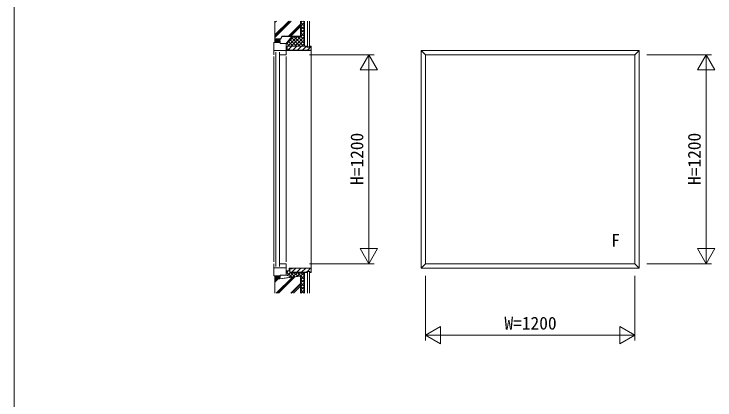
# Model space of a CAD drawing. Units: millimetres, scale not verified. Extents: x -14850 to 12650, y -10500 to 9500.
# Drawn here: x -14850 to -10830, y 4500 to 6717 of the extents above; entities that cross this region are included whole.
import ezdxf
from ezdxf.enums import TextEntityAlignment as Align

# ---------------------------------------------------------------- set-up
doc = ezdxf.new("R2010")
doc.units = ezdxf.units.MM
doc.header["$LTSCALE"] = 50
for name, color, linetype, lineweight in [('0-1_YKK_F1', 7, 'Continuous', 9), ('0-2_YKK_Z1', 7, 'Continuous', 9), ('0-4_YKK_C2', 5, 'Continuous', 9), ('0-5_YKK_N1', 2, 'Continuous', 9), ('0-6_YKK_A1', 4, 'Continuous', 9), ('0-8_YKK_C1', 4, 'Continuous', 9)]:
    doc.layers.add(name, color=color, linetype=linetype, lineweight=lineweight)
doc.styles.add('ＭＳ ゴシック', font='')
doc.styles.get('ＭＳ ゴシック').set_extended_font_data('MS Gothic')

msp = doc.modelspace()

# ---------------------------------------------------------------- linework, layer by layer
at = {"layer": '0-1_YKK_F1'}
msp.add_line((-14850, -10500), (-14850, 9500), dxfattribs=at)
at = {"layer": '0-2_YKK_Z1'}
for p, q in [((-13355, 6572.5), (-13355, 6675.51)), ((-13260.01, 6675.51), (-13353.5, 6582.02)), ((-13344.86, 6675.51), (-13353.5, 6666.87)), ((-13269.9, 6675.51), (-13353.5, 6591.91)), ((-13274.15, 6675.51), (-13353.5, 6596.16)), ((-13353.5, 6675.51), (-13353.5, 6574)), ((-13206.5, 6589), (-13206.5, 6675.51)), ((-13205, 6587.5), (-13205, 6675.51)), ((-13205, 6587.5), (-13205, 6675.51)), ((-13205, 6667.5), (-13196.99, 6675.51)), ((-13185, 6667.5), (-13193.01, 6675.51)), ((-13185, 6532.5), (-13185, 6675.51)), ((-13206.5, 6658.3), (-13275.8, 6589)), ((-13206.5, 6654.06), (-13271.56, 6589)), ((-13206.5, 6644.16), (-13261.66, 6589)), ((-13185, 6647.5), (-13205, 6667.5)), ((-13205, 6647.5), (-13185, 6667.5)), ((-13185, 6627.5), (-13205, 6647.5)), ((-13205, 6627.5), (-13185, 6647.5)), ((-13185, 6607.5), (-13205, 6627.5)), ((-13205, 6607.5), (-13185, 6627.5)), ((-13205, 6587.5), (-13185, 6607.5)), ((-13185, 6587.5), (-13205, 6607.5)), ((-13355, 6572.5), (-13320, 6572.5)), ((-13353.5, 6574), (-13320.93, 6574)), ((-13345, 6571), (-13345, 6554)), ((-13343.5, 6572.5), (-13341.5, 6572.5)), ((-13340, 6571), (-13340, 6554)), ((-13330, 6571), (-13330, 6554)), ((-13328.5, 6572.5), (-13326.5, 6572.5)), ((-13325, 6571), (-13325, 6554)), ((-13320.93, 6574), (-13313.43, 6589)), ((-13320, 6572.5), (-13312.5, 6587.5)), ((-13206.5, 6589), (-13313.43, 6589)), ((-13312.5, 6587.5), (-13205, 6587.5)), ((-13290, 6547.5), (-13256, 6587.5)), ((-13288, 6544.5), (-13245, 6587.5)), ((-13280, 6532.5), (-13225, 6587.5)), ((-13250, 6532.5), (-13278.51, 6561.01)), ((-13230, 6532.5), (-13269.32, 6571.82)), ((-13210, 6532.5), (-13260.14, 6582.63)), ((-13260, 6532.5), (-13205, 6587.5)), ((-13190, 6532.5), (-13245, 6587.5)), ((-13240, 6532.5), (-13185, 6587.5)), ((-13185, 6547.5), (-13225, 6587.5)), ((-13220, 6532.5), (-13185, 6567.5)), ((-13185, 6567.5), (-13205, 6587.5)), ((-13343.5, 6552.5), (-13341.5, 6552.5)), ((-13328.5, 6552.5), (-13326.5, 6552.5)), ((-13270, 6532.5), (-13287.7, 6550.2)), ((-13283, 6531.5), (-13283, 6511.5)), ((-13283, 6531.5), (-13171, 6531.5)), ((-13277.21, 6511.5), (-13257.21, 6531.5)), ((-13251.92, 6508.5), (-13228.92, 6531.5)), ((-13223.64, 6508.5), (-13200.64, 6531.5)), ((-13200, 6532.5), (-13185, 6547.5)), ((-13195.35, 6508.5), (-13172.35, 6531.5)), ((-13171, 6526.5), (-13171, 6531.5)), ((-13154, 6526.5), (-13171, 6526.5)), ((-13170, 6527.5), (-13170, 6532.5)), ((-13155, 6527.5), (-13170, 6527.5)), ((-13167.07, 6508.5), (-13146, 6529.57)), ((-13155, 6527.5), (-13155, 6532.5)), ((-13155, 6532.5), (-13145, 6532.5)), ((-13154, 6531.5), (-13146, 6531.5)), ((-13154, 6526.5), (-13154, 6531.5)), ((-13146, 6531.5), (-13146, 6508.5)), ((-13145, 6507.5), (-13145, 6532.5)), ((-13284, 6510.5), (-13270, 6510.5)), ((-13269, 6511.5), (-13283, 6511.5)), ((-13270, 6507.5), (-13270, 6510.5)), ((-13270, 6507.5), (-13145, 6507.5)), ((-13269, 6511.5), (-13269, 6508.5)), ((-13146, 6508.5), (-13269, 6508.5)), ((-13145, 5257.5), (-13145, 6507.5)), ((-13279.64, 5237.86), (-13288, 5229.5)), ((-13287, 5234.5), (-13259.22, 5206.73)), ((-13265, 5232.5), (-13282.59, 5214.91)), ((-13269, 5254.5), (-13255, 5254.5)), ((-13268, 5250.71), (-13265.21, 5253.5)), ((-13254, 5253.5), (-13268, 5253.5)), ((-13268, 5233.5), (-13268, 5253.5)), ((-13268, 5233.5), (-13171, 5233.5)), ((-13245, 5232.5), (-13267.78, 5209.72)), ((-13265, 5232.5), (-13240.29, 5207.79)), ((-13256.92, 5233.5), (-13233.92, 5256.5)), ((-13255, 5257.5), (-13145, 5257.5)), ((-13255, 5257.5), (-13255, 5254.5)), ((-13254, 5253.5), (-13254, 5256.5)), ((-13146, 5256.5), (-13254, 5256.5)), ((-13225, 5232.5), (-13251.15, 5206.35)), ((-13245, 5232.5), (-13222.65, 5210.15)), ((-13228.64, 5233.5), (-13205.64, 5256.5)), ((-13205, 5232.5), (-13228.08, 5209.42)), ((-13225, 5232.5), (-13205, 5212.5)), ((-13205, 5232.5), (-13185, 5212.5)), ((-13185, 5232.5), (-13205, 5212.5)), ((-13200.35, 5233.5), (-13177.35, 5256.5)), ((-13185, 5232.5), (-13185, 5232.5)), ((-13185, 5232.5), (-13185, 5212.5)), ((-13154, 5238.5), (-13171, 5238.5)), ((-13171, 5238.5), (-13171, 5233.5)), ((-13155, 5237.5), (-13170, 5237.5)), ((-13170, 5237.5), (-13170, 5232.5)), ((-13167.5, 5237.5), (-13167.5, 5112.77)), ((-13155, 5237.5), (-13167.5, 5237.5)), ((-13167.07, 5238.5), (-13149.07, 5256.5)), ((-13155, 5112.77), (-13155, 5237.5)), ((-13155, 5237.5), (-13155, 5232.5)), ((-13155, 5232.5), (-13145, 5232.5)), ((-13154, 5238.5), (-13154, 5233.5)), ((-13154, 5233.5), (-13146, 5233.5)), ((-13146, 5233.5), (-13146, 5256.5)), ((-13145, 5257.5), (-13145, 5232.5)), ((-13355, 5192.5), (-13205, 5212.5)), ((-13355, 5112.77), (-13355, 5192.5)), ((-13353.5, 5191.19), (-13206.5, 5210.79)), ((-13337.23, 5193.36), (-13353.5, 5177.09)), ((-13348.65, 5191.83), (-13353.5, 5186.99)), ((-13353.5, 5191.19), (-13353.5, 5112.77)), ((-13255.64, 5204.23), (-13347.1, 5112.77)), ((-13345, 5211), (-13345, 5195.55)), ((-13343.5, 5212.5), (-13341.5, 5212.5)), ((-13343.3, 5194.06), (-13341.3, 5194.33)), ((-13250.75, 5204.89), (-13342.86, 5112.77)), ((-13340, 5211), (-13340, 5195.81)), ((-13239.32, 5206.41), (-13332.96, 5112.77)), ((-13330, 5211), (-13330, 5197.55)), ((-13328.5, 5212.5), (-13326.5, 5212.5)), ((-13328.3, 5196.06), (-13326.3, 5196.33)), ((-13325, 5211), (-13325, 5197.81)), ((-13290, 5217.5), (-13256.21, 5205.67)), ((-13206.5, 5112.77), (-13206.5, 5210.79)), ((-13205, 5212.5), (-13205, 5112.77)), ((-13185, 5212.5), (-13205, 5192.5)), ((-13205, 5212.5), (-13185, 5192.5)), ((-13205, 5212.5), (-13205, 5112.77)), ((-13205, 5192.5), (-13185, 5172.5)), ((-13185, 5192.5), (-13205, 5172.5)), ((-13185, 5212.5), (-13185, 5112.77)), ((-13206.5, 5168.52), (-13262.25, 5112.77)), ((-13206.5, 5164.28), (-13258.01, 5112.77)), ((-13206.5, 5154.38), (-13248.11, 5112.77)), ((-13205, 5172.5), (-13185, 5152.5)), ((-13185, 5172.5), (-13205, 5152.5)), ((-13205, 5152.5), (-13185, 5132.5)), ((-13185, 5152.5), (-13205, 5132.5)), ((-13205, 5132.5), (-13186.27, 5113.77)), ((-13185, 5132.5), (-13203.73, 5113.77))]:
    msp.add_line(p, q, dxfattribs=at)
for points in [[(-13155, 6675.51), (-13155, 6527.5), (-13167.5, 6527.5), (-13167.5, 6675.51)], [(-13155.5, 6675.51), (-13155.5, 6528), (-13167, 6528), (-13167, 6675.51)], [(-13284, 6510.5), (-13284, 6532.5), (-13170, 6532.5)], [(-13269, 5254.5), (-13269, 5232.5), (-13170, 5232.5)], [(-13155.5, 5112.77), (-13155.5, 5237), (-13167, 5237), (-13167, 5112.77)]]:
    msp.add_lwpolyline(points, dxfattribs=at)
for centre, start, end in [((-13343.5, 6571), 90, 180), ((-13343.5, 6554), 180, 270), ((-13341.5, 6571), 0, 90), ((-13341.5, 6554), 270, 0), ((-13328.5, 6571), 90, 180), ((-13328.5, 6554), 180, 270), ((-13326.5, 6571), 0, 90), ((-13326.5, 6554), 270, 0), ((-13343.5, 5211), 90, 180), ((-13343.5, 5195.55), 180, 277.59457), ((-13341.5, 5211), 0, 90), ((-13341.5, 5195.81), 277.59457, 0), ((-13328.5, 5211), 90, 180), ((-13328.5, 5197.55), 180, 277.59457), ((-13326.5, 5211), 0, 90), ((-13326.5, 5197.81), 277.59457, 0)]:
    msp.add_arc(centre, 1.5, start, end, dxfattribs=at)
at = {"layer": '0-4_YKK_C2'}
for p, q in [((-13355, 6552.5), (-13354, 6553.5)), ((-13353.28, 6572.5), (-13354.14, 6571.64)), ((-13347.63, 6572.5), (-13354, 6566.13)), ((-13345, 6569.47), (-13354, 6560.47)), ((-13345, 6563.81), (-13354, 6554.81)), ((-13345, 6558.16), (-13350.66, 6552.5)), ((-13345, 6572.5), (-13345, 6552.5)), ((-13340, 6572.5), (-13340, 6552.5)), ((-13332.63, 6572.5), (-13340, 6565.13)), ((-13338.28, 6572.5), (-13340, 6570.78)), ((-13330, 6569.47), (-13340, 6559.47)), ((-13330, 6563.81), (-13340, 6553.81)), ((-13330, 6558.16), (-13335.66, 6552.5)), ((-13330, 6572.5), (-13330, 6552.5)), ((-13290, 6507.5), (-13290, 6547.5)), ((-13270, 6507.5), (-13290, 6507.5)), ((-13270, 6510.5), (-13270, 6507.5)), ((-13287.85, 5242), (-13290, 5239.85)), ((-13290, 5236), (-13285, 5236)), ((-13290, 5217.5), (-13290, 5236)), ((-13285, 5239.2), (-13288.2, 5236)), ((-13285, 5242.5), (-13271.5, 5242.5)), ((-13285, 5236), (-13285, 5242.5)), ((-13271.5, 5257.5), (-13271.5, 5242.5)), ((-13255, 5257.5), (-13271.5, 5257.5)), ((-13255, 5259.5), (-13255, 5254.5)), ((-13355, 5192.5), (-13354, 5193.5)), ((-13353.28, 5212.5), (-13354.14, 5211.64)), ((-13347.63, 5212.5), (-13354, 5206.13)), ((-13345, 5209.47), (-13354, 5200.47)), ((-13345, 5203.81), (-13354, 5194.81)), ((-13345, 5198.16), (-13349.99, 5193.17)), ((-13345, 5212.5), (-13345, 5193.83)), ((-13340, 5212.5), (-13340, 5194.5)), ((-13332.63, 5212.5), (-13340, 5205.13)), ((-13338.28, 5212.5), (-13340, 5210.78)), ((-13330, 5209.47), (-13340, 5199.47)), ((-13330, 5203.81), (-13339.21, 5194.61)), ((-13330, 5198.16), (-13332.68, 5195.48)), ((-13330, 5212.5), (-13330, 5195.83))]:
    msp.add_line(p, q, dxfattribs=at)
for points in [[(-13355, 6572.5), (-13354, 6571.5), (-13354, 6553.5)], [(-13355, 5212.5), (-13354, 5211.5), (-13354, 5193.5)]]:
    msp.add_lwpolyline(points, dxfattribs=at)
msp.add_lwpolyline([(-13285, 5242.5), (-13285, 5236), (-13290, 5236), (-13290, 5242.5), (-13289.5, 5242), (-13285.5, 5242)], close=True, dxfattribs=at)
at = {"layer": '0-5_YKK_N1'}
for p, q in [((-13155, 6482.5), (-12785, 6482.5)), ((-12815, 6482.5), (-12815, 6382.5)), ((-12815, 5283.5), (-12815, 6481.5)), ((-11220, 6482.5), (-10850, 6482.5)), ((-10880, 6482.5), (-10880, 6382.5)), ((-10880, 5283.5), (-10880, 6481.5)), ((-12865, 6395.9), (-12765, 6395.9)), ((-10930, 6395.9), (-10830, 6395.9)), ((-12865, 5369.1), (-12815, 5282.5)), ((-12765, 5369.1), (-12865, 5369.1)), ((-12815, 5282.5), (-12815, 5382.5)), ((-12815, 5282.5), (-12765, 5369.1)), ((-10930, 5369.1), (-10880, 5282.5)), ((-10830, 5369.1), (-10930, 5369.1)), ((-10880, 5282.5), (-10880, 5382.5)), ((-10880, 5282.5), (-10830, 5369.1)), ((-13155, 5282.5), (-12785, 5282.5)), ((-11220, 5282.5), (-10850, 5282.5)), ((-12490, 5212.5), (-12490, 4842.5)), ((-11290, 5212.5), (-11290, 4842.5)), ((-12403.4, 4922.5), (-12490, 4872.5)), ((-12403.4, 4822.5), (-12403.4, 4922.5)), ((-12490, 4872.5), (-12390, 4872.5)), ((-12490, 4872.5), (-12403.4, 4822.5)), ((-12489, 4872.5), (-11291, 4872.5))]:
    msp.add_line(p, q, dxfattribs=at)
for points in [[(-12765, 6395.9), (-12815, 6482.5), (-12865, 6395.9)], [(-10830, 6395.9), (-10880, 6482.5), (-10930, 6395.9)], [(-11290, 4872.5), (-11376.61, 4922.5), (-11376.61, 4822.5)], [(-11376.61, 4822.5), (-11290, 4872.5), (-11390, 4872.5)]]:
    msp.add_lwpolyline(points, dxfattribs=at)
at = {"layer": '0-6_YKK_A1'}
for p, q in [((-12490, 6482.5), (-12515, 6507.5)), ((-12515, 6507.5), (-11265, 6507.5)), ((-12515, 6507.5), (-12515, 5257.5)), ((-12490, 6482.5), (-11290, 6482.5)), ((-12490, 6482.5), (-12490, 5282.5)), ((-11290, 6482.5), (-11265, 6507.5)), ((-11290, 6482.5), (-11290, 5282.5)), ((-11265, 6507.5), (-11265, 5257.5)), ((-12490, 5282.5), (-12515, 5257.5)), ((-12490, 5282.5), (-11290, 5282.5)), ((-11290, 5282.5), (-11265, 5257.5)), ((-12515, 5257.5), (-11265, 5257.5))]:
    msp.add_line(p, q, dxfattribs=at)
at = {"layer": '0-8_YKK_C1'}
for p, q in [((-13322.7, 6561.5), (-13322.7, 6547.5)), ((-13360, 6552.5), (-13360, 6482.5)), ((-13322.7, 6552.5), (-13360, 6552.5)), ((-13322.7, 6547.5), (-13290, 6547.5)), ((-13290, 6547.5), (-13290, 6482.5)), ((-13360, 6506.5), (-13290, 6506.5)), ((-13360, 6472.5), (-13360, 5292.5)), ((-13349, 6497.5), (-13349, 5267.5)), ((-13327, 5267.5), (-13327, 6497.5)), ((-13290, 6482.5), (-13324, 6482.5)), ((-13290, 6472.5), (-13290, 5292.5)), ((-13360, 5212.5), (-13360, 5282.5)), ((-13290, 5282.5), (-13324, 5282.5)), ((-13290, 5217.5), (-13290, 5282.5)), ((-13360, 5258.5), (-13290, 5258.5)), ((-13322.7, 5212.5), (-13360, 5212.5)), ((-13322.7, 5217.5), (-13290, 5217.5)), ((-13322.7, 5203.5), (-13322.7, 5217.5))]:
    msp.add_line(p, q, dxfattribs=at)

# ---------------------------------------------------------------- texts
at = {"layer": '0-5_YKK_N1', "color": 4, "style": 'ＭＳ ゴシック'}
for p in [(-12825, 5735.07), (-10890, 5735.07)]:
    msp.add_text('H=1200', height=73.31, rotation=90, dxfattribs=at).set_placement(p, align=Align.BOTTOM_LEFT)
msp.add_text('W=1200', height=73.31, dxfattribs=at).set_placement((-12037.43, 4882.5), align=Align.BOTTOM_LEFT)
at = {"layer": '0-6_YKK_A1', "style": 'ＭＳ ゴシック'}
msp.add_text('F', height=73.31, dxfattribs=at).set_placement((-11424.41, 5358.83), align=Align.BOTTOM_LEFT)

doc.saveas('drawing.dxf')
